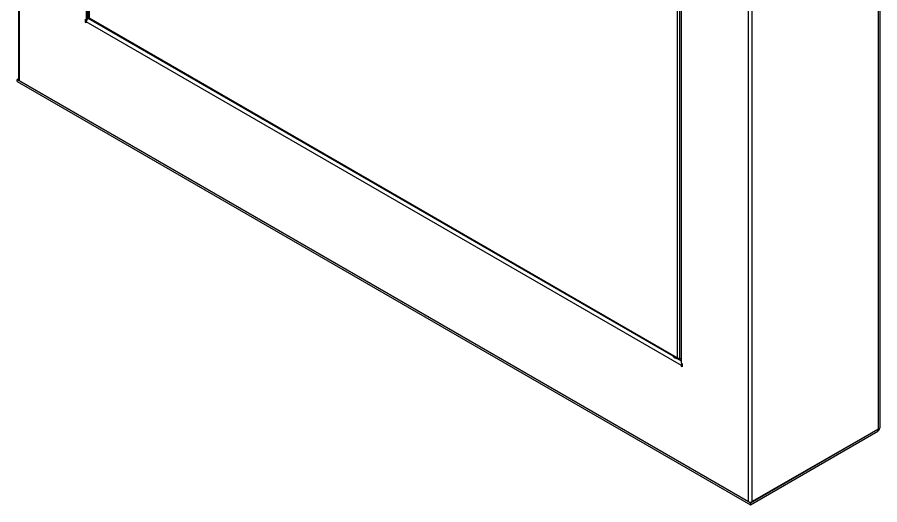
# Model space of a CAD drawing. Header units: millimetres. Extents: x -1281 to 3780, y -2005 to 2969.
# Drawn here: x 1798 to 2505, y 1394 to 1794 of the extents above; entities that cross this region are included whole.
import ezdxf

# ---------------------------------------------------------------- set-up
doc = ezdxf.new("R2010")
doc.units = ezdxf.units.MM

msp = doc.modelspace()

# ---------------------------------------------------------------- linework, layer by layer
at = {"color": 7, "linetype": 'Continuous'}
for p, q in [((1798.5367, 2162.1076), (1798.5367, 1742.6641)), ((1854.194, 2129.9773), (1854.194, 1791.6619)), ((1855.6082, 1792.4709), (1855.6082, 2129.1609)), ((1855.6082, 2129.1609), (1855.6082, 1792.4783)), ((2503.318, 2046.154), (2503.318, 1456.2682)), ((2503.318, 2046.154), (2503.318, 1456.1049)), ((2504.7322, 2046.9704), (2504.7322, 1457.0846)), ((2342.0976, 1510.0011), (2342.0976, 1910.1061)), ((2338.9864, 1514.5734), (2338.9864, 1908.3094)), ((2340.9663, 1514.5734), (2340.9663, 1908.3094)), ((1853.4868, 1792.0701), (1854.194, 1791.6619)), ((1853.4868, 1789.4571), (1853.4868, 1792.0701)), ((1854.194, 1789.8653), (1853.4868, 1789.4571)), ((1854.194, 1789.0489), (1853.4868, 1789.4571)), ((1855.6082, 1792.4783), (1854.194, 1791.6619)), ((1854.194, 1789.8655), (1854.194, 1789.0489)), ((2342.0976, 1508.2047), (1854.194, 1789.8655)), ((1854.9011, 1791.7793), (1854.9011, 1792.0701)), ((1855.0615, 1791.9774), (1854.9011, 1792.0699)), ((1856.5981, 1793.0498), (1855.7496, 1792.5599)), ((1856.5981, 1793.0502), (2338.9864, 1514.5734)), ((1856.8881, 1792.4092), (2339.2764, 1513.9324)), ((1798.5367, 1743.1902), (1797.6254, 1742.6641)), ((1797.6254, 1742.6641), (2398.6662, 1395.6907)), ((1797.6254, 1741.031), (1797.6254, 1742.6641)), ((1797.6254, 1741.031), (2398.6662, 1394.0576)), ((1799.1811, 1741.7661), (2397.1106, 1396.5887)), ((2336.4402, 1514.655), (2336.5817, 1514.5733)), ((2340.1177, 1514.0834), (2339.9763, 1514.0018)), ((2340.1177, 1514.3408), (2340.1177, 1513.9201)), ((2340.1177, 1513.9201), (2340.9663, 1513.4303)), ((2340.9663, 1513.4303), (2340.9663, 1514.5734)), ((2340.9663, 1513.4303), (2342.0977, 1514.0834)), ((2342.0976, 1510.0011), (2342.8047, 1509.5929)), ((2342.0976, 1507.3881), (2342.0976, 1508.2047)), ((2342.8048, 1507.7963), (2342.0976, 1507.3881)), ((2342.8047, 1506.9799), (2342.0976, 1507.3881)), ((2342.8047, 1509.5929), (2342.8047, 1506.9799)), ((2503.318, 1456.2682), (2504.7322, 1457.0846)), ((2398.6662, 1395.6907), (2503.1766, 1456.0233)), ((2398.6662, 1394.0576), (2503.1766, 1454.3901)), ((2503.318, 1456.1049), (2400.2218, 1396.5887)), ((2503.1766, 1456.0233), (2503.1766, 1454.3901)), ((2398.6662, 1394.0576), (2398.6662, 1395.6907))]:
    msp.add_line(p, q, dxfattribs=at)
at = {"color": 8, "linetype": 'Continuous'}
for p, q in [((1799.1811, 2161.7356), (1799.1811, 1741.7661)), ((1856.5981, 2128.5894), (1856.5981, 1793.0502)), ((2397.1106, 1396.5887), (2397.1106, 1969.8797)), ((2400.2218, 1396.5887), (2400.2218, 1971.6758)), ((2335.2533, 1515.7483), (1855.7496, 1792.5599)), ((2342.0976, 1511.7972), (2338.4441, 1513.9063)), ((2339.9763, 1514.3367), (2339.9763, 1514.0018)), ((2342.8048, 1508.6129), (2342.0976, 1508.2047))]:
    msp.add_line(p, q, dxfattribs=at)
at = {"color": 7, "linetype": 'Continuous', "flags": 128}
for points in [[(2335.0027, 1516.3996), (2335.3249, 1515.6368), (2335.9923, 1514.9516), (2336.9551, 1514.3957), (2338.142, 1514.0105), (2339.465, 1513.8244), (2340.2994, 1513.8153)], [(2342.0977, 1514.0466), (2342.0379, 1514.0299), (2341.9764, 1514.0133)]]:
    msp.add_lwpolyline(points, dxfattribs=at)
at = {"color": 7, "linetype": 'Continuous'}
for centre, radius, start, end in [((1857.5713, 1789.7118), 3.3809, 122.6045168, 177.3946988), ((1856.8887, 1793.6916), 0.7041, 185.6931615, 245.6267108), ((1857.2219, 1792.9463), 0.6323, 170.5443301, 238.1434661), ((1799.6377, 1742.7739), 1.1064, 185.6936172, 245.6258824), ((2339.8782, 1520.7904), 7.0371, 242.0657791, 274.0564691), ((2339.5899, 1514.4755), 0.6114, 170.784871, 309.2049054), ((2339.9763, 1516.484), 2.1519, 242.609491, 297.389981), ((2345.5225, 1508.0213), 3.4298, 149.9640892, 176.9342732), ((2501.3546, 1457.2383), 3.381, 302.6061121, 357.3939998), ((2503.011, 1456.2821), 0.3073, 302.6004888, 357.3958136), ((2398.6662, 1399.5911), 3.3814, 242.6098499, 297.3904862)]:
    msp.add_arc(centre, radius, start, end, dxfattribs=at)

doc.saveas('drawing.dxf')
